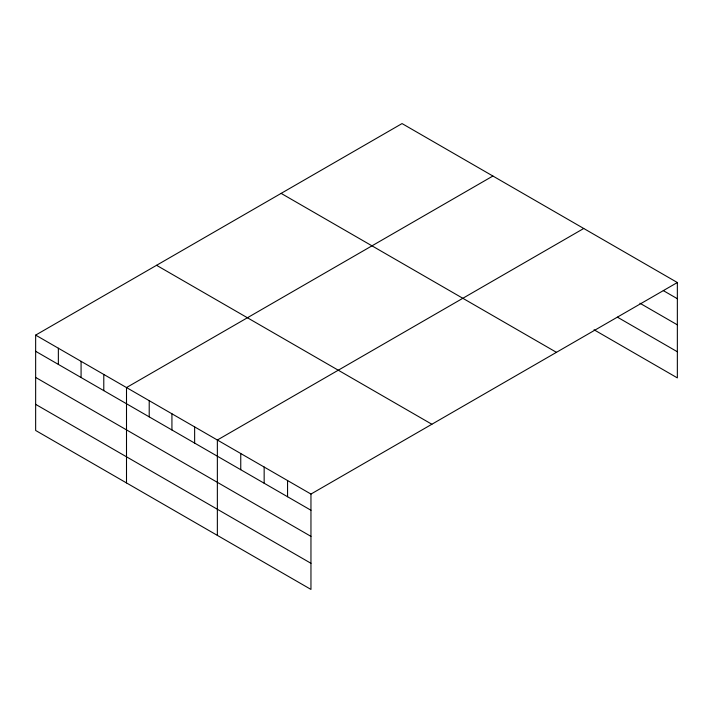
<?xml version="1.0" encoding="UTF-8"?>
<svg xmlns="http://www.w3.org/2000/svg" width="713" height="713" viewBox="0 0 713 713"><rect width="100%" height="100%" fill="white"/><g stroke="black" fill="none" stroke-linecap="round" stroke-linejoin="round"><path stroke-width="1.07" d="M35.65 335.11L310.957 494.056L310.957 589.428L35.65 430.474L35.65 335.11L402.043 123.572L677.35 282.526L677.35 377.89L594.045 329.789M492.888 176.031L126.504 387.56L126.504 482.933M583.742 228.481L217.358 440.019L217.358 535.383M310.957 494.056L677.35 282.526M663.313 290.61L677.35 298.711M639.909 303.221L677.35 324.843M617.44 317.178L677.35 351.759M281.127 193.383L556.443 352.329M156.557 265.298L431.873 424.253M35.65 351.295L310.957 510.25M35.65 377.427L310.957 536.372M35.65 404.351L310.957 563.297M287.562 480.544L287.562 496.738M264.158 467.033L264.158 483.227M240.753 453.521L240.753 469.715M194.64 426.9L194.64 443.094M171.931 413.79L171.931 429.975M149.213 400.679L149.213 416.864M103.786 374.45L103.786 390.635M81.077 361.339L81.077 377.525M58.359 348.22L58.359 364.414"/></g></svg>
